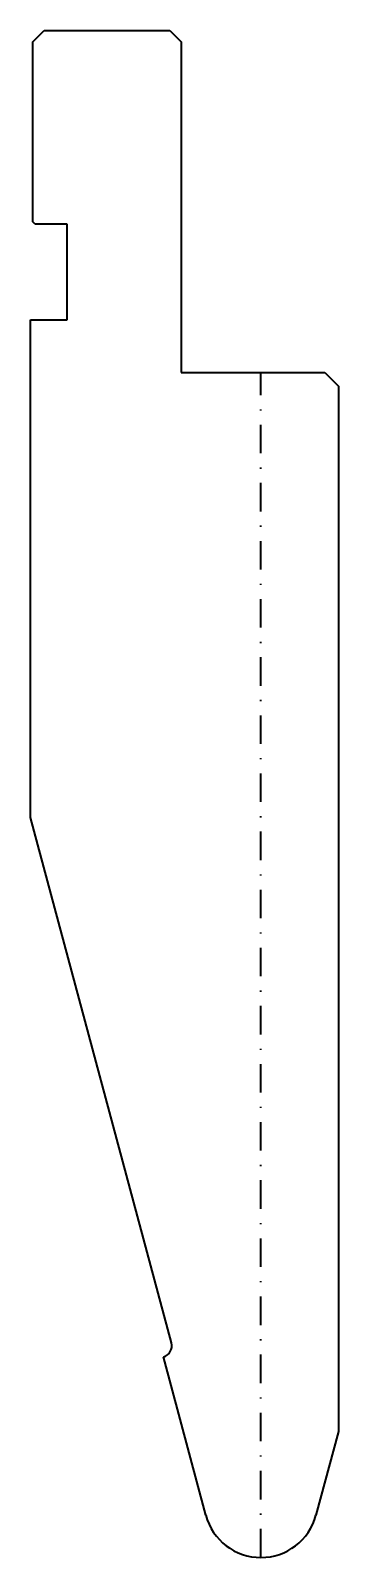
# Model space of a CAD drawing. Header units: millimetres. Extents: x -20 to 7, y 0 to 134.
import ezdxf

# ---------------------------------------------------------------- set-up
doc = ezdxf.new("R2010")
doc.units = ezdxf.units.MM
doc.header["$LTSCALE"] = 5
doc.linetypes.add('AUSGEZOGEN', pattern=[0])
doc.linetypes.add('DASHDOT', pattern=[1, 0.5, -0.25, 0, -0.25])
doc.layers.add('2', color=7, linetype='Continuous')

msp = doc.modelspace()

# ---------------------------------------------------------------- linework, layer by layer
at = {"layer": '2', "color": 7, "linetype": 'AUSGEZOGEN', "lineweight": 35}
for p, q in [((-19, 134), (-8, 134)), ((-8, 134), (-7, 133)), ((-20, 133), (-19, 134)), ((-20, 117.2), (-20, 133)), ((-7, 133), (-7, 104)), ((-19.8, 117), (-20, 117.2)), ((-17, 117), (-19.8, 117)), ((-17, 108.6), (-17, 117)), ((-20.2, 64.93), (-20.2, 108.6)), ((-20.2, 108.6), (-17, 108.6)), ((-7, 104), (5.6, 104)), ((5.6, 104), (6.8, 102.8)), ((6.8, 102.8), (6.8, 11.06)), ((-7.85, 18.83), (-20.2, 64.93)), ((-4.83, 3.71), (-8.55, 17.6)), ((6.8, 11.06), (4.83, 3.71))]:
    msp.add_line(p, q, dxfattribs=at)
at = {"layer": '2', "color": 7, "linetype": 'DASHDOT', "lineweight": 35}
msp.add_line((0, 0), (0, 104), dxfattribs=at)
at = {"layer": '2', "color": 7, "linetype": 'AUSGEZOGEN', "lineweight": 35}
for centre, radius, start, end in [((-8.81, 18.57), 1, 285, 15), ((0, 5), 5, 195, 345)]:
    msp.add_arc(centre, radius, start, end, dxfattribs=at)

doc.saveas('drawing.dxf')
